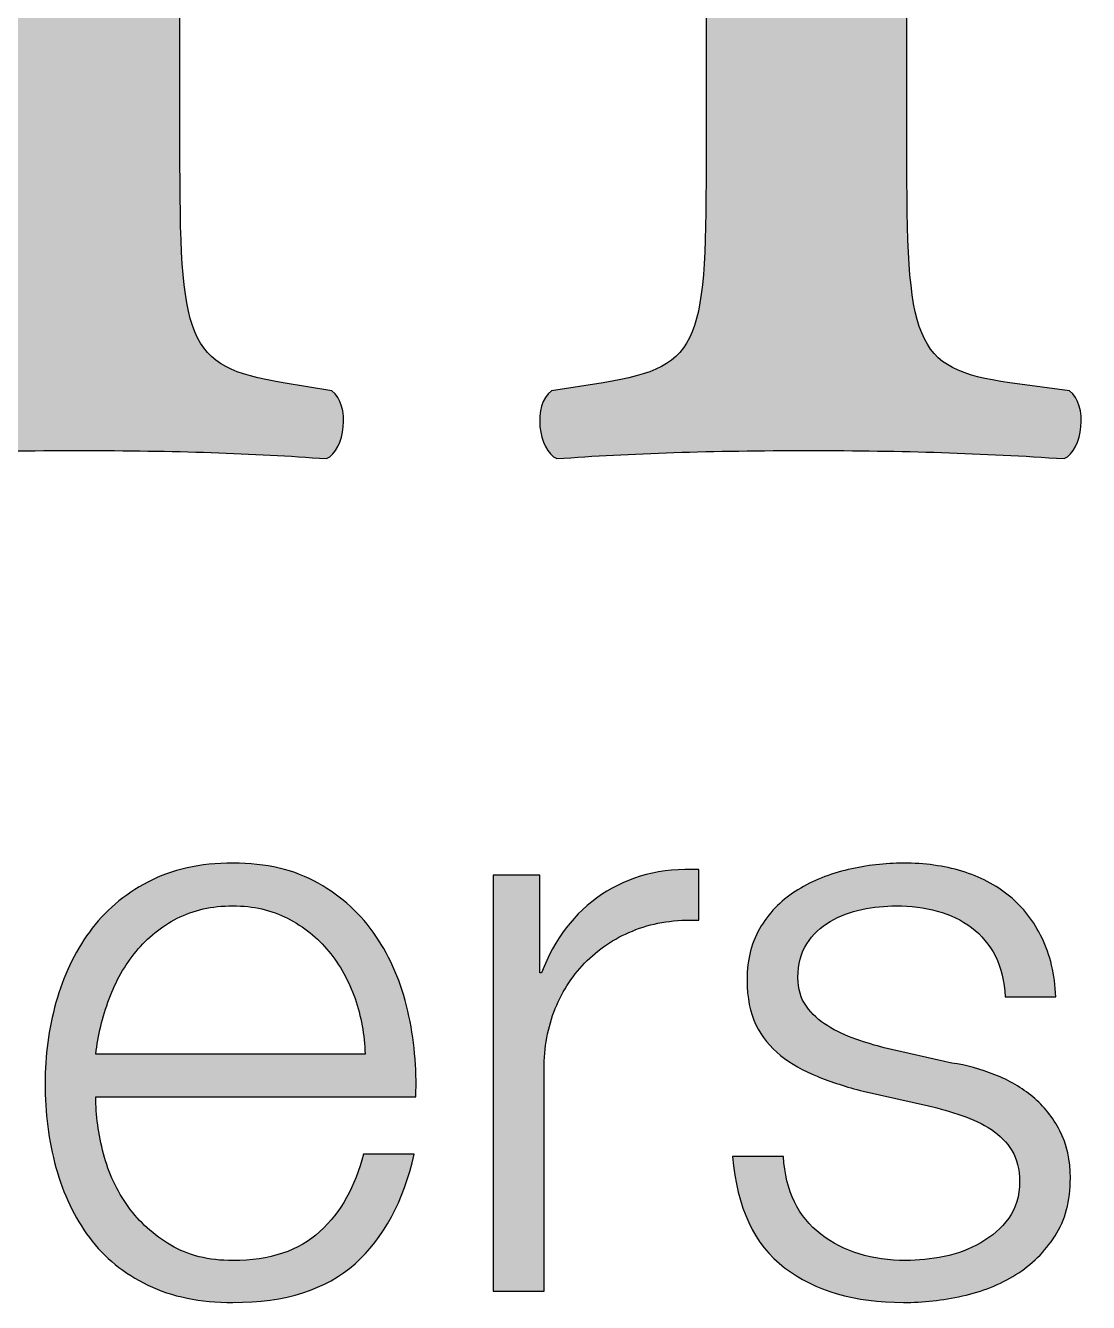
# Paper-space layout 'A2 (portrait)' of a CAD drawing. Extents: x 0 to 396, y 0 to 564.
# Drawn here: x 317.17 to 322.36, y 56.21 to 62.43 of the extents above; entities that cross this region are included whole.
import ezdxf
from ezdxf.enums import TextEntityAlignment as Align

# ---------------------------------------------------------------- set-up
doc = ezdxf.new("R2010")
doc.units = 0
doc.layers.get('0').update_dxf_attribs({"linetype": 'CONTINUOUS'})
doc.layers.get('Defpoints').update_dxf_attribs({"linetype": 'CONTINUOUS'})
doc.layers.add('JPP_Mask', color=7, linetype='CONTINUOUS')
doc.styles.add('JPP', font='arial.ttf')

# ---------------------------------------------------------------- blocks, each defined once
blk = doc.blocks.new('A2mask (portrait)')
at = {"true_color": 0x0081c6}
h = blk.add_hatch(color=142, dxfattribs=at)
edge = h.paths.add_edge_path()
edge.add_spline(control_points=[(318.1246, 64.6556), (318.31, 64.9067), (318.7463, 65.1182), (319.2489, 65.1182)], knot_values=[20, 20, 20, 20, 21, 21, 21, 21], degree=3, periodic=0)
edge.add_spline(control_points=[(319.2489, 65.1182), (320.1477, 65.1182), (320.4915, 64.563), (320.4915, 63.8097)], knot_values=[19, 19, 19, 19, 20, 20, 20, 20], degree=3, periodic=0)
edge.add_spline(control_points=[(320.4915, 63.8097), (320.4915, 63.8097), (320.4915, 61.8396), (320.4915, 61.8396), (320.4915, 60.8879), (320.4783, 60.7686), (319.989, 60.6897)], knot_values=[17, 17, 17, 17, 18, 18, 18, 19, 19, 19, 19], degree=3, periodic=0)
edge.add_spline(control_points=[(319.989, 60.6897), (319.989, 60.6897), (319.7376, 60.6499), (319.7376, 60.6499), (319.6452, 60.5836), (319.6717, 60.3594), (319.7642, 60.3196)], knot_values=[15, 15, 15, 15, 16, 16, 16, 17, 17, 17, 17], degree=3, periodic=0)
edge.add_spline(control_points=[(319.7642, 60.3196), (320.1214, 60.3457), (320.5178, 60.3594), (320.9936, 60.3594)], knot_values=[14, 14, 14, 14, 15, 15, 15, 15], degree=3, periodic=0)
edge.add_spline(control_points=[(320.9936, 60.3594), (321.4565, 60.3594), (321.8395, 60.3457), (322.2365, 60.3196)], knot_values=[13, 13, 13, 13, 14, 14, 14, 14], degree=3, periodic=0)
edge.add_spline(control_points=[(322.2365, 60.3196), (322.3289, 60.3594), (322.3554, 60.5836), (322.2625, 60.6499)], knot_values=[12, 12, 12, 12, 13, 13, 13, 13], degree=3, periodic=0)
edge.add_spline(control_points=[(322.2625, 60.6499), (322.2625, 60.6499), (321.972, 60.6897), (321.972, 60.6897), (321.4958, 60.7556), (321.4698, 60.8879), (321.4698, 61.8396)], knot_values=[10, 10, 10, 10, 11, 11, 11, 12, 12, 12, 12], degree=3, periodic=0)
edge.add_spline(control_points=[(321.4698, 61.8396), (321.4698, 61.8396), (321.4698, 64.1135), (321.4698, 64.1135), (321.4698, 64.9994), (321.0202, 65.7532), (319.9227, 65.7532)], knot_values=[8, 8, 8, 8, 9, 9, 9, 10, 10, 10, 10], degree=3, periodic=0)
edge.add_spline(control_points=[(319.9227, 65.7532), (319.2489, 65.7532), (318.6272, 65.422), (318.0718, 65.0787)], knot_values=[7, 7, 7, 7, 8, 8, 8, 8], degree=3, periodic=0)
edge.add_spline(control_points=[(318.0718, 65.0787), (317.9796, 65.0787), (317.9265, 65.145), (317.9265, 65.224)], knot_values=[6, 6, 6, 6, 7, 7, 7, 7], degree=3, periodic=0)
edge.add_spline(control_points=[(317.9265, 65.224), (317.9265, 65.3431), (317.9265, 65.5413), (317.953, 65.8451)], knot_values=[5, 5, 5, 5, 6, 6, 6, 6], degree=3, periodic=0)
edge.add_spline(control_points=[(317.953, 65.8451), (317.9265, 65.9113), (317.8606, 65.9378), (317.8078, 65.9378)], knot_values=[4, 4, 4, 4, 5, 5, 5, 5], degree=3, periodic=0)
edge.add_spline(control_points=[(317.8078, 65.9378), (317.5433, 65.7397), (316.7898, 65.396), (316.4855, 65.2899)], knot_values=[3, 3, 3, 3, 4, 4, 4, 4], degree=3, periodic=0)
edge.add_spline(control_points=[(316.4855, 65.2899), (316.4196, 65.2504), (316.4196, 65.1048), (316.4726, 65.0523)], knot_values=[2, 2, 2, 2, 3, 3, 3, 3], degree=3, periodic=0)
edge.add_spline(control_points=[(316.4726, 65.0523), (316.4726, 65.0523), (316.5912, 64.9729), (316.5912, 64.9729), (316.9482, 64.735), (316.9482, 64.6691), (316.9482, 64.1533)], knot_values=[0, 0, 0, 0, 1, 1, 1, 2, 2, 2, 2], degree=3, periodic=0)
edge.add_spline(control_points=[(316.9482, 64.1533), (316.9482, 64.1533), (316.9482, 63.5749), (316.9482, 62.9965)], knot_values=[31.5, 31.5, 31.5, 31.5, 32, 32, 32, 32], degree=3, periodic=0)
edge.add_spline(control_points=[(316.9482, 62.9965), (316.9482, 62.4181), (316.9482, 61.8396), (316.9482, 61.8396), (316.9482, 60.8879), (316.9349, 60.7556), (316.446, 60.6897)], knot_values=[30, 30, 30, 30, 30.5, 30.5, 30.5, 31.5, 31.5, 31.5, 31.5], degree=3, periodic=0)
edge.add_spline(control_points=[(316.446, 60.6897), (316.446, 60.6897), (316.1682, 60.6499), (316.1682, 60.6499), (316.0762, 60.5836), (316.1023, 60.3594), (316.1948, 60.3196)], knot_values=[28, 28, 28, 28, 29, 29, 29, 30, 30, 30, 30], degree=3, periodic=0)
edge.add_spline(control_points=[(316.1948, 60.3196), (316.565, 60.3457), (316.9619, 60.3594), (317.4375, 60.3594)], knot_values=[27, 27, 27, 27, 28, 28, 28, 28], degree=3, periodic=0)
edge.add_spline(control_points=[(317.4375, 60.3594), (317.9002, 60.3594), (318.2834, 60.3457), (318.6405, 60.3196)], knot_values=[26, 26, 26, 26, 27, 27, 27, 27], degree=3, periodic=0)
edge.add_spline(control_points=[(318.6405, 60.3196), (318.7329, 60.3594), (318.7596, 60.5836), (318.6666, 60.6499)], knot_values=[25, 25, 25, 25, 26, 26, 26, 26], degree=3, periodic=0)
edge.add_spline(control_points=[(318.6666, 60.6499), (318.6666, 60.6499), (318.429, 60.6897), (318.429, 60.6897), (317.953, 60.7686), (317.9265, 60.8879), (317.9265, 61.8396)], knot_values=[23, 23, 23, 23, 24, 24, 24, 25, 25, 25, 25], degree=3, periodic=0)
edge.add_spline(control_points=[(317.9265, 61.8396), (317.9265, 61.8396), (317.9265, 63.8625), (317.9265, 63.8625), (317.9265, 64.2461), (317.953, 64.4307), (318.1246, 64.6556)], knot_values=[21, 21, 21, 21, 22, 22, 22, 23, 23, 23, 23], degree=3, periodic=0)
at = {"true_color": 0x004a91}
h = blk.add_hatch(color=154, dxfattribs=at)
edge = h.paths.add_edge_path()
edge.add_spline(control_points=[(317.5165, 57.2086), (317.5165, 57.2086), (319.0765, 57.2086), (319.0765, 57.2086), (319.0817, 57.3502), (319.0686, 57.4896), (319.0373, 57.6271)], knot_values=[19, 19, 19, 19, 20, 20, 20, 21, 21, 21, 21], degree=3, periodic=0)
edge.add_spline(control_points=[(319.0373, 57.6271), (319.0058, 57.7646), (318.954, 57.8864), (318.8819, 57.9926)], knot_values=[18, 18, 18, 18, 19, 19, 19, 19], degree=3, periodic=0)
edge.add_spline(control_points=[(318.8819, 57.9926), (318.8101, 58.0986), (318.7162, 58.1843), (318.6011, 58.25)], knot_values=[17, 17, 17, 17, 18, 18, 18, 18], degree=3, periodic=0)
edge.add_spline(control_points=[(318.6011, 58.25), (318.4858, 58.3154), (318.3469, 58.3481), (318.1845, 58.3481)], knot_values=[16, 16, 16, 16, 17, 17, 17, 17], degree=3, periodic=0)
edge.add_spline(control_points=[(318.1845, 58.3481), (318.0248, 58.3481), (317.8866, 58.3173), (317.7701, 58.2557)], knot_values=[15, 15, 15, 15, 16, 16, 16, 16], degree=3, periodic=0)
edge.add_spline(control_points=[(317.7701, 58.2557), (317.6533, 58.1941), (317.5585, 58.113), (317.4853, 58.0122)], knot_values=[14, 14, 14, 14, 15, 15, 15, 15], degree=3, periodic=0)
edge.add_spline(control_points=[(317.4853, 58.0122), (317.4117, 57.9112), (317.3575, 57.7966), (317.3222, 57.6684)], knot_values=[13, 13, 13, 13, 14, 14, 14, 14], degree=3, periodic=0)
edge.add_spline(control_points=[(317.3222, 57.6684), (317.2866, 57.54), (317.2689, 57.4091), (317.2689, 57.2754)], knot_values=[12, 12, 12, 12, 13, 13, 13, 13], degree=3, periodic=0)
edge.add_spline(control_points=[(317.2689, 57.2754), (317.2689, 57.1312), (317.2866, 56.9944), (317.3222, 56.8648)], knot_values=[11, 11, 11, 11, 12, 12, 12, 12], degree=3, periodic=0)
edge.add_spline(control_points=[(317.3222, 56.8648), (317.3575, 56.7352), (317.4117, 56.6213), (317.4853, 56.5229)], knot_values=[10, 10, 10, 10, 11, 11, 11, 11], degree=3, periodic=0)
edge.add_spline(control_points=[(317.4853, 56.5229), (317.5585, 56.4248), (317.6533, 56.3474), (317.7701, 56.2911)], knot_values=[9, 9, 9, 9, 10, 10, 10, 10], degree=3, periodic=0)
edge.add_spline(control_points=[(317.7701, 56.2911), (317.8866, 56.2347), (318.0248, 56.2066), (318.1845, 56.2066)], knot_values=[8, 8, 8, 8, 9, 9, 9, 9], degree=3, periodic=0)
edge.add_spline(control_points=[(318.1845, 56.2066), (318.4412, 56.2066), (318.6396, 56.2696), (318.78, 56.3952)], knot_values=[7, 7, 7, 7, 8, 8, 8, 8], degree=3, periodic=0)
edge.add_spline(control_points=[(318.78, 56.3952), (318.9199, 56.521), (319.0163, 56.6991), (319.0686, 56.9297)], knot_values=[6, 6, 6, 6, 7, 7, 7, 7], degree=3, periodic=0)
edge.add_spline(control_points=[(319.0686, 56.9297), (319.0686, 56.9297), (318.821, 56.9297), (318.821, 56.9297), (318.7819, 56.7724), (318.711, 56.6468), (318.609, 56.5525)], knot_values=[4, 4, 4, 4, 5, 5, 5, 6, 6, 6, 6], degree=3, periodic=0)
edge.add_spline(control_points=[(318.609, 56.5525), (318.5068, 56.4582), (318.3653, 56.4109), (318.1845, 56.4109)], knot_values=[3, 3, 3, 3, 4, 4, 4, 4], degree=3, periodic=0)
edge.add_spline(control_points=[(318.1845, 56.4109), (318.0666, 56.4109), (317.9658, 56.4358), (317.882, 56.4857)], knot_values=[2, 2, 2, 2, 3, 3, 3, 3], degree=3, periodic=0)
edge.add_spline(control_points=[(317.882, 56.4857), (317.7982, 56.5353), (317.7288, 56.5981), (317.6739, 56.6743)], knot_values=[1, 1, 1, 1, 2, 2, 2, 2], degree=3, periodic=0)
edge.add_spline(control_points=[(317.6739, 56.6743), (317.6187, 56.7502), (317.5788, 56.8359), (317.554, 56.9316)], knot_values=[0, 0, 0, 0, 1, 1, 1, 1], degree=3, periodic=0)
edge.add_spline(control_points=[(317.554, 56.9316), (317.5289, 57.0271), (317.5165, 57.1195), (317.5165, 57.2086)], knot_values=[21, 21, 21, 21, 22, 22, 22, 22], degree=3, periodic=0)
edge = h.paths.add_edge_path(flags=16)
edge.add_spline(control_points=[(318.8289, 57.4168), (318.8289, 57.4168), (317.5165, 57.4168), (317.5165, 57.4168), (317.527, 57.5085), (317.5485, 57.5982), (317.5815, 57.6861)], knot_values=[6, 6, 6, 6, 7, 7, 7, 8, 8, 8, 8], degree=3, periodic=0)
edge.add_spline(control_points=[(317.5815, 57.6861), (317.6142, 57.7737), (317.6581, 57.851), (317.713, 57.9179)], knot_values=[5, 5, 5, 5, 6, 6, 6, 6], degree=3, periodic=0)
edge.add_spline(control_points=[(317.713, 57.9179), (317.7682, 57.9847), (317.8348, 58.0382), (317.9133, 58.0791)], knot_values=[4, 4, 4, 4, 5, 5, 5, 5], degree=3, periodic=0)
edge.add_spline(control_points=[(317.9133, 58.0791), (317.9921, 58.1196), (318.0824, 58.1399), (318.1845, 58.1399)], knot_values=[3, 3, 3, 3, 4, 4, 4, 4], degree=3, periodic=0)
edge.add_spline(control_points=[(318.1845, 58.1399), (318.2841, 58.1399), (318.3731, 58.1196), (318.4517, 58.0791)], knot_values=[2, 2, 2, 2, 3, 3, 3, 3], degree=3, periodic=0)
edge.add_spline(control_points=[(318.4517, 58.0791), (318.5302, 58.0382), (318.5971, 57.9847), (318.6522, 57.9179)], knot_values=[1, 1, 1, 1, 2, 2, 2, 2], degree=3, periodic=0)
edge.add_spline(control_points=[(318.6522, 57.9179), (318.7072, 57.851), (318.7496, 57.7744), (318.78, 57.688)], knot_values=[0, 0, 0, 0, 1, 1, 1, 1], degree=3, periodic=0)
edge.add_spline(control_points=[(318.78, 57.688), (318.8101, 57.6016), (318.8263, 57.5111), (318.8289, 57.4168)], knot_values=[8, 8, 8, 8, 9, 9, 9, 9], degree=3, periodic=0)
h = blk.add_hatch(color=154, dxfattribs=at)
edge = h.paths.add_edge_path()
edge.add_spline(control_points=[(319.7013, 57.1734), (319.7013, 57.2747), (319.7013, 57.3423), (319.7013, 57.3423), (319.7013, 57.4497), (319.7197, 57.5486), (319.7564, 57.6388)], knot_values=[8, 8, 8, 8, 8.250035, 8.250035, 8.250035, 9.250035, 9.250035, 9.250035, 9.250035], degree=3, periodic=0)
edge.add_spline(control_points=[(319.7564, 57.6388), (319.793, 57.7293), (319.8448, 57.8071), (319.9116, 57.8728)], knot_values=[7, 7, 7, 7, 8, 8, 8, 8], degree=3, periodic=0)
edge.add_spline(control_points=[(319.9116, 57.8728), (319.9782, 57.9382), (320.0575, 57.9886), (320.1492, 58.0239), (320.2409, 58.0592), (320.343, 58.0743), (320.4557, 58.0693)], knot_values=[5, 5, 5, 5, 6, 6, 6, 7, 7, 7, 7], degree=3, periodic=0)
edge.add_spline(control_points=[(320.4557, 58.0693), (320.4557, 58.0693), (320.4557, 58.3166), (320.4557, 58.3166), (320.2724, 58.3245), (320.1146, 58.2839), (319.9823, 58.1948), (319.85, 58.1058), (319.7524, 57.9788), (319.6896, 57.8138)], knot_values=[2, 2, 2, 2, 3, 3, 3, 4, 4, 4, 5, 5, 5, 5], degree=3, periodic=0)
edge.add_spline(control_points=[(319.6896, 57.8138), (319.6896, 57.8138), (319.6817, 57.8138), (319.6817, 57.8138)], knot_values=[1.00001, 1.00001, 1.00001, 1.00001, 2, 2, 2, 2], degree=3, periodic=0)
edge.add_spline(control_points=[(319.6817, 57.8138), (319.6817, 57.8138), (319.6817, 57.9326), (319.6817, 58.0515)], knot_values=[0.5, 0.5, 0.5, 0.5, 1, 1, 1, 1], degree=3, periodic=0)
edge.add_spline(control_points=[(319.6817, 58.0515), (319.6817, 58.1703), (319.6817, 58.2891), (319.6817, 58.2891), (319.6817, 58.2891), (319.6675, 58.2891), (319.6461, 58.2891)], knot_values=[12.749965, 12.749965, 12.749965, 12.749965, 13.249965, 13.249965, 13.249965, 13.5, 13.5, 13.5, 13.5], degree=3, periodic=0)
edge.add_spline(control_points=[(319.6461, 58.2891), (319.6247, 58.2891), (319.5962, 58.2891), (319.5677, 58.2891)], knot_values=[12.49997, 12.49997, 12.49997, 12.49997, 12.749965, 12.749965, 12.749965, 12.749965], degree=3, periodic=0)
edge.add_spline(control_points=[(319.5677, 58.2891), (319.5534, 58.2891), (319.5392, 58.2891), (319.5258, 58.2891)], knot_values=[12.374973, 12.374973, 12.374973, 12.374973, 12.49997, 12.49997, 12.49997, 12.49997], degree=3, periodic=0)
edge.add_spline(control_points=[(319.5258, 58.2891), (319.5125, 58.2891), (319.5, 58.2891), (319.4893, 58.2891)], knot_values=[12.249975, 12.249975, 12.249975, 12.249975, 12.374973, 12.374973, 12.374973, 12.374973], degree=3, periodic=0)
edge.add_spline(control_points=[(319.4893, 58.2891), (319.484, 58.2891), (319.4791, 58.2891), (319.4747, 58.2891)], knot_values=[12.187476, 12.187476, 12.187476, 12.187476, 12.249975, 12.249975, 12.249975, 12.249975], degree=3, periodic=0)
edge.add_spline(control_points=[(319.4747, 58.2891), (319.4704, 58.2891), (319.4666, 58.2891), (319.4635, 58.2891)], knot_values=[12.124977, 12.124977, 12.124977, 12.124977, 12.187476, 12.187476, 12.187476, 12.187476], degree=3, periodic=0)
edge.add_spline(control_points=[(319.4537, 58.2891), (319.4537, 58.2891), (319.4537, 58.2891), (319.4537, 58.2891), (319.4537, 58.2891), (319.4537, 58.2891), (319.4537, 58.2891)], knot_values=[11.99998, 11.99998, 11.99998, 11.99998, 12.001425, 12.001425, 12.001425, 12.001445, 12.001445, 12.001445, 12.001445], degree=3, periodic=0)
edge.add_spline(control_points=[(319.4537, 58.2891), (319.4537, 58.2891), (319.4537, 57.7823), (319.4537, 57.2754)], knot_values=[11.49999, 11.49999, 11.49999, 11.49999, 11.99998, 11.99998, 11.99998, 11.99998], degree=3, periodic=0)
edge.add_spline(control_points=[(319.4537, 57.2754), (319.4537, 56.7686), (319.4537, 56.2617), (319.4537, 56.2617), (319.4537, 56.2617), (319.4537, 56.2617), (319.4537, 56.2617)], knot_values=[10.999023, 10.999023, 10.999023, 10.999023, 11.499013, 11.499013, 11.499013, 11.49999, 11.49999, 11.49999, 11.49999], degree=3, periodic=0)
edge.add_spline(control_points=[(319.4598, 56.2617), (319.4611, 56.2617), (319.4627, 56.2617), (319.4643, 56.2617)], knot_values=[10.875002, 10.875002, 10.875002, 10.875002, 10.906252, 10.906252, 10.906252, 10.906252], degree=3, periodic=0)
edge.add_spline(control_points=[(319.4643, 56.2617), (319.4677, 56.2617), (319.4718, 56.2617), (319.4766, 56.2617)], knot_values=[10.812504, 10.812504, 10.812504, 10.812504, 10.875002, 10.875002, 10.875002, 10.875002], degree=3, periodic=0)
edge.add_spline(control_points=[(319.4766, 56.2617), (319.4813, 56.2617), (319.4866, 56.2617), (319.4924, 56.2617)], knot_values=[10.750005, 10.750005, 10.750005, 10.750005, 10.812504, 10.812504, 10.812504, 10.812504], degree=3, periodic=0)
edge.add_spline(control_points=[(319.4924, 56.2617), (319.504, 56.2617), (319.5175, 56.2617), (319.532, 56.2617)], knot_values=[10.625008, 10.625008, 10.625008, 10.625008, 10.750005, 10.750005, 10.750005, 10.750005], degree=3, periodic=0)
edge.add_spline(control_points=[(319.532, 56.2617), (319.5465, 56.2617), (319.562, 56.2617), (319.5775, 56.2617)], knot_values=[10.50001, 10.50001, 10.50001, 10.50001, 10.625008, 10.625008, 10.625008, 10.625008], degree=3, periodic=0)
edge.add_spline(control_points=[(319.5775, 56.2617), (319.6084, 56.2617), (319.6394, 56.2617), (319.6626, 56.2617)], knot_values=[10.250015, 10.250015, 10.250015, 10.250015, 10.50001, 10.50001, 10.50001, 10.50001], degree=3, periodic=0)
edge.add_spline(control_points=[(319.6626, 56.2617), (319.6858, 56.2617), (319.7013, 56.2617), (319.7013, 56.2617), (319.7013, 56.2617), (319.7013, 56.2617), (319.7013, 56.2617)], knot_values=[9.999532, 9.999532, 9.999532, 9.999532, 10.249547, 10.249547, 10.249547, 10.250015, 10.250015, 10.250015, 10.250015], degree=3, periodic=0)
edge.add_spline(control_points=[(319.7013, 56.2686), (319.7013, 56.2701), (319.7013, 56.2719), (319.7013, 56.2738)], knot_values=[9.937521, 9.937521, 9.937521, 9.937521, 9.953146, 9.953146, 9.953146, 9.953146], degree=3, periodic=0)
edge.add_spline(control_points=[(319.7013, 56.2738), (319.7013, 56.2778), (319.7013, 56.2827), (319.7013, 56.2884)], knot_values=[9.906272, 9.906272, 9.906272, 9.906272, 9.937521, 9.937521, 9.937521, 9.937521], degree=3, periodic=0)
edge.add_spline(control_points=[(319.7013, 56.2884), (319.7013, 56.2942), (319.7013, 56.3008), (319.7013, 56.3081)], knot_values=[9.875022, 9.875022, 9.875022, 9.875022, 9.906272, 9.906272, 9.906272, 9.906272], degree=3, periodic=0)
edge.add_spline(control_points=[(319.7013, 56.3081), (319.7013, 56.3229), (319.7013, 56.3408), (319.7013, 56.3614)], knot_values=[9.812524, 9.812524, 9.812524, 9.812524, 9.875022, 9.875022, 9.875022, 9.875022], degree=3, periodic=0)
edge.add_spline(control_points=[(319.7013, 56.3614), (319.7013, 56.382), (319.7013, 56.4052), (319.7013, 56.4305)], knot_values=[9.750025, 9.750025, 9.750025, 9.750025, 9.812524, 9.812524, 9.812524, 9.812524], degree=3, periodic=0)
edge.add_spline(control_points=[(319.7013, 56.4305), (319.7013, 56.4812), (319.7013, 56.5403), (319.7013, 56.6036)], knot_values=[9.625027, 9.625027, 9.625027, 9.625027, 9.750025, 9.750025, 9.750025, 9.750025], degree=3, periodic=0)
edge.add_spline(control_points=[(319.7013, 56.6036), (319.7013, 56.6669), (319.7013, 56.7344), (319.7013, 56.802)], knot_values=[9.50003, 9.50003, 9.50003, 9.50003, 9.625027, 9.625027, 9.625027, 9.625027], degree=3, periodic=0)
edge.add_spline(control_points=[(319.7013, 56.802), (319.7013, 56.937), (319.7013, 57.0721), (319.7013, 57.1734)], knot_values=[9.250035, 9.250035, 9.250035, 9.250035, 9.50003, 9.50003, 9.50003, 9.50003], degree=3, periodic=0)
h = blk.add_hatch(color=154, dxfattribs=at)
edge = h.paths.add_edge_path()
edge.add_spline(control_points=[(322.0844, 57.2086), (322.0307, 57.2532), (321.9691, 57.2893), (321.8997, 57.3167), (321.8302, 57.3442), (321.7602, 57.3631), (321.6896, 57.3736)], knot_values=[12, 12, 12, 12, 13, 13, 13, 14, 14, 14, 14], degree=3, periodic=0)
edge.add_spline(control_points=[(321.6896, 57.3736), (321.6896, 57.3736), (321.3594, 57.4483), (321.3594, 57.4483), (321.3174, 57.4588), (321.2715, 57.4724), (321.2219, 57.4896)], knot_values=[10, 10, 10, 10, 11, 11, 11, 12, 12, 12, 12], degree=3, periodic=0)
edge.add_spline(control_points=[(321.2219, 57.4896), (321.1722, 57.5065), (321.1261, 57.5283), (321.0843, 57.5543)], knot_values=[9, 9, 9, 9, 10, 10, 10, 10], degree=3, periodic=0)
edge.add_spline(control_points=[(321.0843, 57.5543), (321.0423, 57.5806), (321.0077, 57.6128), (320.9802, 57.6507), (320.9528, 57.6887), (320.9389, 57.7353), (320.9389, 57.7902)], knot_values=[7, 7, 7, 7, 8, 8, 8, 9, 9, 9, 9], degree=3, periodic=0)
edge.add_spline(control_points=[(320.9389, 57.7902), (320.9389, 57.8556), (320.9533, 57.9107), (320.9822, 57.9551)], knot_values=[6, 6, 6, 6, 7, 7, 7, 7], degree=3, periodic=0)
edge.add_spline(control_points=[(320.9822, 57.9551), (321.011, 57.9998), (321.049, 58.0358), (321.096, 58.0633)], knot_values=[5, 5, 5, 5, 6, 6, 6, 6], degree=3, periodic=0)
edge.add_spline(control_points=[(321.096, 58.0633), (321.1433, 58.0907), (321.1949, 58.1103), (321.2512, 58.1223)], knot_values=[4, 4, 4, 4, 5, 5, 5, 5], degree=3, periodic=0)
edge.add_spline(control_points=[(321.2512, 58.1223), (321.3076, 58.134), (321.3634, 58.1399), (321.4183, 58.1399)], knot_values=[3, 3, 3, 3, 4, 4, 4, 4], degree=3, periodic=0)
edge.add_spline(control_points=[(321.4183, 58.1399), (321.489, 58.1399), (321.5559, 58.1313), (321.6186, 58.1144)], knot_values=[2, 2, 2, 2, 3, 3, 3, 3], degree=3, periodic=0)
edge.add_spline(control_points=[(321.6186, 58.1144), (321.6817, 58.0972), (321.7373, 58.0705), (321.7858, 58.0337)], knot_values=[1, 1, 1, 1, 2, 2, 2, 2], degree=3, periodic=0)
edge.add_spline(control_points=[(321.7858, 58.0337), (321.8342, 57.9972), (321.8727, 57.9506), (321.9016, 57.8943)], knot_values=[0, 0, 0, 0, 1, 1, 1, 1], degree=3, periodic=0)
edge.add_spline(control_points=[(321.9016, 57.8943), (321.9305, 57.8379), (321.9462, 57.7718), (321.9488, 57.6959)], knot_values=[47, 47, 47, 47, 48, 48, 48, 48], degree=3, periodic=0)
edge.add_spline(control_points=[(321.9488, 57.6959), (321.9488, 57.6959), (322.1964, 57.6959), (322.1964, 57.6959), (322.1912, 57.8059), (322.1687, 57.9014), (322.1296, 57.9826)], knot_values=[45, 45, 45, 45, 46, 46, 46, 47, 47, 47, 47], degree=3, periodic=0)
edge.add_spline(control_points=[(322.1296, 57.9826), (322.0902, 58.0638), (322.0372, 58.1321), (321.9703, 58.187)], knot_values=[44, 44, 44, 44, 45, 45, 45, 45], degree=3, periodic=0)
edge.add_spline(control_points=[(321.9703, 58.187), (321.9037, 58.2421), (321.8264, 58.2827), (321.7385, 58.3087)], knot_values=[43, 43, 43, 43, 44, 44, 44, 44], degree=3, periodic=0)
edge.add_spline(control_points=[(321.7385, 58.3087), (321.6509, 58.335), (321.5559, 58.3481), (321.4537, 58.3481)], knot_values=[42, 42, 42, 42, 43, 43, 43, 43], degree=3, periodic=0)
edge.add_spline(control_points=[(321.4537, 58.3481), (321.3646, 58.3481), (321.2749, 58.3376), (321.1846, 58.3166)], knot_values=[41, 41, 41, 41, 42, 42, 42, 42], degree=3, periodic=0)
edge.add_spline(control_points=[(321.1846, 58.3166), (321.0941, 58.2956), (321.0122, 58.2629), (320.9389, 58.2185)], knot_values=[40, 40, 40, 40, 41, 41, 41, 41], degree=3, periodic=0)
edge.add_spline(control_points=[(320.9389, 58.2185), (320.8656, 58.1738), (320.806, 58.1149), (320.7601, 58.0416), (320.7143, 57.9683), (320.6914, 57.8807), (320.6914, 57.7785)], knot_values=[38, 38, 38, 38, 39, 39, 39, 40, 40, 40, 40], degree=3, periodic=0)
edge.add_spline(control_points=[(320.6914, 57.7785), (320.6914, 57.692), (320.7057, 57.6192), (320.7346, 57.5603), (320.7635, 57.5013), (320.8033, 57.4516), (320.8544, 57.411), (320.9055, 57.3705), (320.9652, 57.3363), (321.0332, 57.3089), (321.1013, 57.2814), (321.176, 57.2571), (321.2572, 57.236)], knot_values=[34, 34, 34, 34, 35, 35, 35, 36, 36, 36, 37, 37, 37, 38, 38, 38, 38], degree=3, periodic=0)
edge.add_spline(control_points=[(321.2572, 57.236), (321.2572, 57.236), (321.5754, 57.1654), (321.5754, 57.1654), (321.6306, 57.1522), (321.6848, 57.1365), (321.7385, 57.1183)], knot_values=[32, 32, 32, 32, 33, 33, 33, 34, 34, 34, 34], degree=3, periodic=0)
edge.add_spline(control_points=[(321.7385, 57.1183), (321.7922, 57.1), (321.84, 57.077), (321.882, 57.0496)], knot_values=[31, 31, 31, 31, 32, 32, 32, 32], degree=3, periodic=0)
edge.add_spline(control_points=[(321.882, 57.0496), (321.9238, 57.0219), (321.9572, 56.988), (321.9823, 56.9474)], knot_values=[30, 30, 30, 30, 31, 31, 31, 31], degree=3, periodic=0)
edge.add_spline(control_points=[(321.9823, 56.9474), (322.0071, 56.9066), (322.0195, 56.8562), (322.0195, 56.796)], knot_values=[29, 29, 29, 29, 30, 30, 30, 30], degree=3, periodic=0)
edge.add_spline(control_points=[(322.0195, 56.796), (322.0195, 56.7254), (322.0018, 56.6657), (321.9665, 56.6172), (321.9312, 56.5687), (321.8858, 56.5289), (321.8309, 56.4974)], knot_values=[27, 27, 27, 27, 28, 28, 28, 29, 29, 29, 29], degree=3, periodic=0)
edge.add_spline(control_points=[(321.8309, 56.4974), (321.776, 56.4661), (321.7163, 56.4436), (321.6521, 56.4305), (321.5879, 56.4174), (321.5258, 56.4109), (321.4654, 56.4109)], knot_values=[25, 25, 25, 25, 26, 26, 26, 27, 27, 27, 27], degree=3, periodic=0)
edge.add_spline(control_points=[(321.4654, 56.4109), (321.3004, 56.4109), (321.1622, 56.4534), (321.0509, 56.5387)], knot_values=[24, 24, 24, 24, 25, 25, 25, 25], degree=3, periodic=0)
edge.add_spline(control_points=[(321.0509, 56.5387), (320.9397, 56.6237), (320.8788, 56.7502), (320.8683, 56.9178)], knot_values=[23, 23, 23, 23, 24, 24, 24, 24], degree=3, periodic=0)
edge.add_spline(control_points=[(320.8683, 56.9178), (320.8683, 56.9178), (320.6207, 56.9178), (320.6207, 56.9178), (320.6417, 56.669), (320.726, 56.4883), (320.8742, 56.3756)], knot_values=[21, 21, 21, 21, 22, 22, 22, 23, 23, 23, 23], degree=3, periodic=0)
edge.add_spline(control_points=[(320.8742, 56.3756), (321.022, 56.2629), (321.2154, 56.2066), (321.4537, 56.2066)], knot_values=[20, 20, 20, 20, 21, 21, 21, 21], degree=3, periodic=0)
edge.add_spline(control_points=[(321.4537, 56.2066), (321.548, 56.2066), (321.6435, 56.2171), (321.7406, 56.2381)], knot_values=[19, 19, 19, 19, 20, 20, 20, 20], degree=3, periodic=0)
edge.add_spline(control_points=[(321.7406, 56.2381), (321.8373, 56.2591), (321.9245, 56.2937), (322.0018, 56.3422), (322.0792, 56.3906), (322.1427, 56.4534), (322.1924, 56.5308)], knot_values=[17, 17, 17, 17, 18, 18, 18, 19, 19, 19, 19], degree=3, periodic=0)
edge.add_spline(control_points=[(322.1924, 56.5308), (322.2423, 56.6081), (322.2671, 56.7017), (322.2671, 56.8118)], knot_values=[16, 16, 16, 16, 17, 17, 17, 17], degree=3, periodic=0)
edge.add_spline(control_points=[(322.2671, 56.8118), (322.2671, 56.9008), (322.2499, 56.9782), (322.216, 57.0436)], knot_values=[15, 15, 15, 15, 16, 16, 16, 16], degree=3, periodic=0)
edge.add_spline(control_points=[(322.216, 57.0436), (322.1818, 57.109), (322.1379, 57.1639), (322.0844, 57.2086)], knot_values=[14, 14, 14, 14, 15, 15, 15, 15], degree=3, periodic=0)
at = {"layer": 'Defpoints', "color": 142, "true_color": 0x0081c6}
blk.add_open_spline([(316.9482, 64.1533), (316.9482, 64.6691), (316.9482, 64.735), (316.5912, 64.9729), (316.5912, 64.9729), (316.4726, 65.0523), (316.4726, 65.0523), (316.4196, 65.1048), (316.4196, 65.2504), (316.4855, 65.2899), (316.7898, 65.396), (317.5433, 65.7397), (317.8078, 65.9378), (317.8606, 65.9378), (317.9265, 65.9113), (317.953, 65.8451), (317.9265, 65.5413), (317.9265, 65.3431), (317.9265, 65.224), (317.9265, 65.145), (317.9796, 65.0787), (318.0718, 65.0787), (318.6272, 65.422), (319.2489, 65.7532), (319.9227, 65.7532), (321.0202, 65.7532), (321.4698, 64.9994), (321.4698, 64.1135), (321.4698, 64.1135), (321.4698, 61.8396), (321.4698, 61.8396), (321.4698, 60.8879), (321.4958, 60.7556), (321.972, 60.6897), (321.972, 60.6897), (322.2625, 60.6499), (322.2625, 60.6499), (322.3554, 60.5836), (322.3289, 60.3594), (322.2365, 60.3196), (321.8395, 60.3457), (321.4565, 60.3594), (320.9936, 60.3594), (320.5178, 60.3594), (320.1214, 60.3457), (319.7642, 60.3196), (319.6717, 60.3594), (319.6452, 60.5836), (319.7376, 60.6499), (319.7376, 60.6499), (319.989, 60.6897), (319.989, 60.6897), (320.4783, 60.7686), (320.4915, 60.8879), (320.4915, 61.8396), (320.4915, 61.8396), (320.4915, 63.8097), (320.4915, 63.8097), (320.4915, 64.563), (320.1477, 65.1182), (319.2489, 65.1182), (318.7463, 65.1182), (318.31, 64.9067), (318.1246, 64.6556), (317.953, 64.4307), (317.9265, 64.2461), (317.9265, 63.8625), (317.9265, 63.8625), (317.9265, 61.8396), (317.9265, 61.8396), (317.9265, 60.8879), (317.953, 60.7686), (318.429, 60.6897), (318.429, 60.6897), (318.6666, 60.6499), (318.6666, 60.6499), (318.7596, 60.5836), (318.7329, 60.3594), (318.6405, 60.3196), (318.2834, 60.3457), (317.9002, 60.3594), (317.4375, 60.3594), (316.9619, 60.3594), (316.565, 60.3457), (316.1948, 60.3196), (316.1023, 60.3594), (316.0762, 60.5836), (316.1682, 60.6499), (316.1682, 60.6499), (316.446, 60.6897), (316.446, 60.6897), (316.9349, 60.7556), (316.9482, 60.8879), (316.9482, 61.8396), (316.9482, 61.8396), (316.9482, 64.1533), (316.9482, 64.1533)], degree=3, knots=[0, 0, 0, 0, 1, 1, 1, 2, 2, 2, 3, 3, 3, 4, 4, 4, 5, 5, 5, 6, 6, 6, 7, 7, 7, 8, 8, 8, 9, 9, 9, 10, 10, 10, 11, 11, 11, 12, 12, 12, 13, 13, 13, 14, 14, 14, 15, 15, 15, 16, 16, 16, 17, 17, 17, 18, 18, 18, 19, 19, 19, 20, 20, 20, 21, 21, 21, 22, 22, 22, 23, 23, 23, 24, 24, 24, 25, 25, 25, 26, 26, 26, 27, 27, 27, 28, 28, 28, 29, 29, 29, 30, 30, 30, 31, 31, 31, 32, 32, 32, 32], dxfattribs=at)
at = {"layer": 'Defpoints', "color": 154, "true_color": 0x004a91}
for points, knots in [([(317.554, 56.9316), (317.5788, 56.8359), (317.6187, 56.7502), (317.6739, 56.6743), (317.7288, 56.5981), (317.7982, 56.5353), (317.882, 56.4857), (317.9658, 56.4358), (318.0666, 56.4109), (318.1845, 56.4109), (318.3653, 56.4109), (318.5068, 56.4582), (318.609, 56.5525), (318.711, 56.6468), (318.7819, 56.7724), (318.821, 56.9297), (318.821, 56.9297), (319.0686, 56.9297), (319.0686, 56.9297), (319.0163, 56.6991), (318.9199, 56.521), (318.78, 56.3952), (318.6396, 56.2696), (318.4412, 56.2066), (318.1845, 56.2066), (318.0248, 56.2066), (317.8866, 56.2347), (317.7701, 56.2911), (317.6533, 56.3474), (317.5585, 56.4248), (317.4853, 56.5229), (317.4117, 56.6213), (317.3575, 56.7352), (317.3222, 56.8648), (317.2866, 56.9944), (317.2689, 57.1312), (317.2689, 57.2754), (317.2689, 57.4091), (317.2866, 57.54), (317.3222, 57.6684), (317.3575, 57.7966), (317.4117, 57.9112), (317.4853, 58.0122), (317.5585, 58.113), (317.6533, 58.1941), (317.7701, 58.2557), (317.8866, 58.3173), (318.0248, 58.3481), (318.1845, 58.3481), (318.3469, 58.3481), (318.4858, 58.3154), (318.6011, 58.25), (318.7162, 58.1843), (318.8101, 58.0986), (318.8819, 57.9926), (318.954, 57.8864), (319.0058, 57.7646), (319.0373, 57.6271), (319.0686, 57.4896), (319.0817, 57.3502), (319.0765, 57.2086), (319.0765, 57.2086), (317.5165, 57.2086), (317.5165, 57.2086), (317.5165, 57.1195), (317.5289, 57.0271), (317.554, 56.9316)], [0, 0, 0, 0, 1, 1, 1, 2, 2, 2, 3, 3, 3, 4, 4, 4, 5, 5, 5, 6, 6, 6, 7, 7, 7, 8, 8, 8, 9, 9, 9, 10, 10, 10, 11, 11, 11, 12, 12, 12, 13, 13, 13, 14, 14, 14, 15, 15, 15, 16, 16, 16, 17, 17, 17, 18, 18, 18, 19, 19, 19, 20, 20, 20, 21, 21, 21, 22, 22, 22, 22]), ([(319.6817, 58.2891), (319.6817, 58.2891), (319.6817, 57.8138), (319.6817, 57.8138), (319.6817, 57.8138), (319.6896, 57.8138), (319.6896, 57.8138), (319.7524, 57.9788), (319.85, 58.1058), (319.9823, 58.1948), (320.1146, 58.2839), (320.2724, 58.3245), (320.4557, 58.3166), (320.4557, 58.3166), (320.4557, 58.0693), (320.4557, 58.0693), (320.343, 58.0743), (320.2409, 58.0592), (320.1492, 58.0239), (320.0575, 57.9886), (319.9782, 57.9382), (319.9116, 57.8728), (319.8448, 57.8071), (319.793, 57.7293), (319.7564, 57.6388), (319.7197, 57.5486), (319.7013, 57.4497), (319.7013, 57.3423), (319.7013, 57.3423), (319.7013, 56.2617), (319.7013, 56.2617), (319.7013, 56.2617), (319.4537, 56.2617), (319.4537, 56.2617), (319.4537, 56.2617), (319.4537, 58.2891), (319.4537, 58.2891), (319.4537, 58.2891), (319.6817, 58.2891), (319.6817, 58.2891)], [0, 0, 0, 0, 1, 1, 1, 2, 2, 2, 3, 3, 3, 4, 4, 4, 5, 5, 5, 6, 6, 6, 7, 7, 7, 8, 8, 8, 9, 9, 9, 10, 10, 10, 11, 11, 11, 12, 12, 12, 13, 13, 13, 13]), ([(321.9016, 57.8943), (321.8727, 57.9506), (321.8342, 57.9972), (321.7858, 58.0337), (321.7373, 58.0705), (321.6817, 58.0972), (321.6186, 58.1144), (321.5559, 58.1313), (321.489, 58.1399), (321.4183, 58.1399), (321.3634, 58.1399), (321.3076, 58.134), (321.2512, 58.1223), (321.1949, 58.1103), (321.1433, 58.0907), (321.096, 58.0633), (321.049, 58.0358), (321.011, 57.9998), (320.9822, 57.9551), (320.9533, 57.9107), (320.9389, 57.8556), (320.9389, 57.7902), (320.9389, 57.7353), (320.9528, 57.6887), (320.9802, 57.6507), (321.0077, 57.6128), (321.0423, 57.5806), (321.0843, 57.5543), (321.1261, 57.5283), (321.1722, 57.5065), (321.2219, 57.4896), (321.2715, 57.4724), (321.3174, 57.4588), (321.3594, 57.4483), (321.3594, 57.4483), (321.6896, 57.3736), (321.6896, 57.3736), (321.7602, 57.3631), (321.8302, 57.3442), (321.8997, 57.3167), (321.9691, 57.2893), (322.0307, 57.2532), (322.0844, 57.2086), (322.1379, 57.1639), (322.1818, 57.109), (322.216, 57.0436), (322.2499, 56.9782), (322.2671, 56.9008), (322.2671, 56.8118), (322.2671, 56.7017), (322.2423, 56.6081), (322.1924, 56.5308), (322.1427, 56.4534), (322.0792, 56.3906), (322.0018, 56.3422), (321.9245, 56.2937), (321.8373, 56.2591), (321.7406, 56.2381), (321.6435, 56.2171), (321.548, 56.2066), (321.4537, 56.2066), (321.2154, 56.2066), (321.022, 56.2629), (320.8742, 56.3756), (320.726, 56.4883), (320.6417, 56.669), (320.6207, 56.9178), (320.6207, 56.9178), (320.8683, 56.9178), (320.8683, 56.9178), (320.8788, 56.7502), (320.9397, 56.6237), (321.0509, 56.5387), (321.1622, 56.4534), (321.3004, 56.4109), (321.4654, 56.4109), (321.5258, 56.4109), (321.5879, 56.4174), (321.6521, 56.4305), (321.7163, 56.4436), (321.776, 56.4661), (321.8309, 56.4974), (321.8858, 56.5289), (321.9312, 56.5687), (321.9665, 56.6172), (322.0018, 56.6657), (322.0195, 56.7254), (322.0195, 56.796), (322.0195, 56.8562), (322.0071, 56.9066), (321.9823, 56.9474), (321.9572, 56.988), (321.9238, 57.0219), (321.882, 57.0496), (321.84, 57.077), (321.7922, 57.1), (321.7385, 57.1183), (321.6848, 57.1365), (321.6306, 57.1522), (321.5754, 57.1654), (321.5754, 57.1654), (321.2572, 57.236), (321.2572, 57.236), (321.176, 57.2571), (321.1013, 57.2814), (321.0332, 57.3089), (320.9652, 57.3363), (320.9055, 57.3705), (320.8544, 57.411), (320.8033, 57.4516), (320.7635, 57.5013), (320.7346, 57.5603), (320.7057, 57.6192), (320.6914, 57.692), (320.6914, 57.7785), (320.6914, 57.8807), (320.7143, 57.9683), (320.7601, 58.0416), (320.806, 58.1149), (320.8656, 58.1738), (320.9389, 58.2185), (321.0122, 58.2629), (321.0941, 58.2956), (321.1846, 58.3166), (321.2749, 58.3376), (321.3646, 58.3481), (321.4537, 58.3481), (321.5559, 58.3481), (321.6509, 58.335), (321.7385, 58.3087), (321.8264, 58.2827), (321.9037, 58.2421), (321.9703, 58.187), (322.0372, 58.1321), (322.0902, 58.0638), (322.1296, 57.9826), (322.1687, 57.9014), (322.1912, 57.8059), (322.1964, 57.6959), (322.1964, 57.6959), (321.9488, 57.6959), (321.9488, 57.6959), (321.9462, 57.7718), (321.9305, 57.8379), (321.9016, 57.8943)], [0, 0, 0, 0, 1, 1, 1, 2, 2, 2, 3, 3, 3, 4, 4, 4, 5, 5, 5, 6, 6, 6, 7, 7, 7, 8, 8, 8, 9, 9, 9, 10, 10, 10, 11, 11, 11, 12, 12, 12, 13, 13, 13, 14, 14, 14, 15, 15, 15, 16, 16, 16, 17, 17, 17, 18, 18, 18, 19, 19, 19, 20, 20, 20, 21, 21, 21, 22, 22, 22, 23, 23, 23, 24, 24, 24, 25, 25, 25, 26, 26, 26, 27, 27, 27, 28, 28, 28, 29, 29, 29, 30, 30, 30, 31, 31, 31, 32, 32, 32, 33, 33, 33, 34, 34, 34, 35, 35, 35, 36, 36, 36, 37, 37, 37, 38, 38, 38, 39, 39, 39, 40, 40, 40, 41, 41, 41, 42, 42, 42, 43, 43, 43, 44, 44, 44, 45, 45, 45, 46, 46, 46, 47, 47, 47, 48, 48, 48, 48]), ([(318.78, 57.688), (318.7496, 57.7744), (318.7072, 57.851), (318.6522, 57.9179), (318.5971, 57.9847), (318.5302, 58.0382), (318.4517, 58.0791), (318.3731, 58.1196), (318.2841, 58.1399), (318.1845, 58.1399), (318.0824, 58.1399), (317.9921, 58.1196), (317.9133, 58.0791), (317.8348, 58.0382), (317.7682, 57.9847), (317.713, 57.9179), (317.6581, 57.851), (317.6142, 57.7737), (317.5815, 57.6861), (317.5485, 57.5982), (317.527, 57.5085), (317.5165, 57.4168), (317.5165, 57.4168), (318.8289, 57.4168), (318.8289, 57.4168), (318.8263, 57.5111), (318.8101, 57.6016), (318.78, 57.688)], [0, 0, 0, 0, 1, 1, 1, 2, 2, 2, 3, 3, 3, 4, 4, 4, 5, 5, 5, 6, 6, 6, 7, 7, 7, 8, 8, 8, 9, 9, 9, 9])]:
    blk.add_open_spline(points, degree=3, knots=knots, dxfattribs=at)
at = {"color": 7, "style": 'JPP'}
for tag, p in [('Client', (348.6, 80.5)), ('Project1', (348.6, 63)), ('Project2', (348.6, 57.75)), ('Project3', (348.6, 52.5)), ('Title1', (348.6, 40.25)), ('Title2', (348.6, 35)), ('Title3', (348.6, 29.75)), ('Status', (273, 5.25))]:
    blk.add_attdef(tag, text='', height=2.5, dxfattribs=at).set_placement(p, align=Align.MIDDLE_LEFT)
at = {"color": 2, "style": 'JPP'}
for tag, p in [('Scale', (292.25, 17.5)), ('Checked', (355.25, 17.5)), ('Drawn', (323.75, 17.5)), ('Date', (386.75, 17.5))]:
    blk.add_attdef(tag, text='', height=1.4, dxfattribs=at).set_placement(p, align=Align.MIDDLE_CENTER)
at = {"color": 6, "style": 'JPP'}
for tag, p in [('Ref', (336, 5.25)), ('DrgNo.', (365.4, 5.25))]:
    blk.add_attdef(tag, text='', height=2.8, dxfattribs=at).set_placement(p, align=Align.MIDDLE_LEFT)
blk.add_attdef('Rev', text='', height=2.8, dxfattribs=at).set_placement((389.3923, 5.25), align=Align.MIDDLE_CENTER)

psp = doc.layouts.new('A2 (portrait)')

# ---------------------------------------------------------------- block references
at = {"layer": 'JPP_Mask'}
psp.add_blockref('A2mask (portrait)', (0, 0), dxfattribs=at)

doc.saveas('drawing.dxf')
